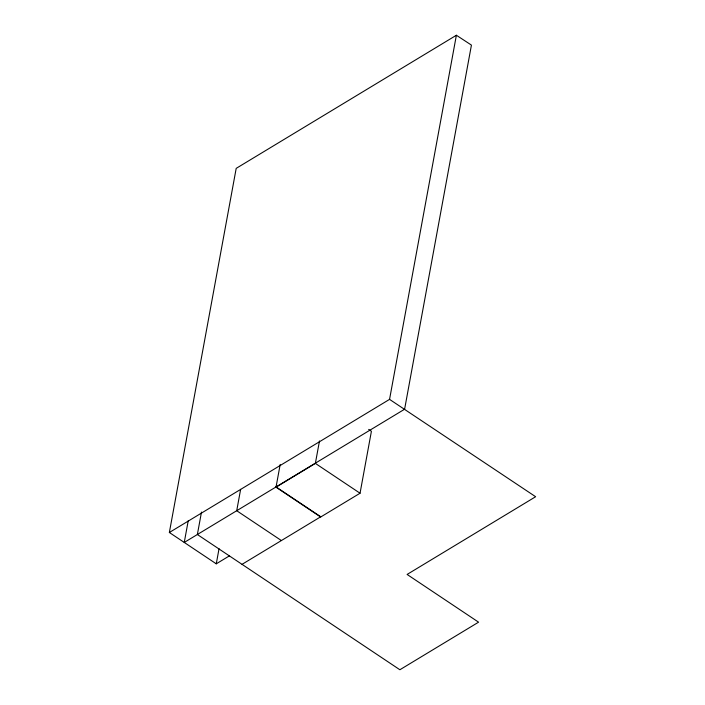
<?xml version="1.0" encoding="UTF-8"?>
<svg xmlns="http://www.w3.org/2000/svg" width="705" height="705" viewBox="0 0 705 705"><rect width="100%" height="100%" fill="white"/><g stroke="black" fill="none" stroke-linecap="round" stroke-linejoin="round"><path stroke-width="1.06" d="M229.381 555.892L216.268 563.824L169.359 532.495L236.193 168.372L456.382 35.25L471.434 45.102L404.608 409.217L184.252 542.445L188.217 520.828M201.489 512.068L197.365 534.513L399.876 669.75L478.572 622.171L407.102 574.443L535.641 496.725L389.557 399.374L169.359 532.495M216.268 563.824L219.043 548.693M240.634 489.349L236.713 510.72L281.383 540.55M368.68 429.415L371.412 431.248L360.043 493.227L320.687 517.012L276.016 487.181L280.185 464.489M276.016 487.181L315.364 463.388L319.488 440.951M389.557 399.374L456.382 35.25M242.035 564.344L320.74 516.765L276.06 486.935M315.364 463.388L360.043 493.227"/></g></svg>
